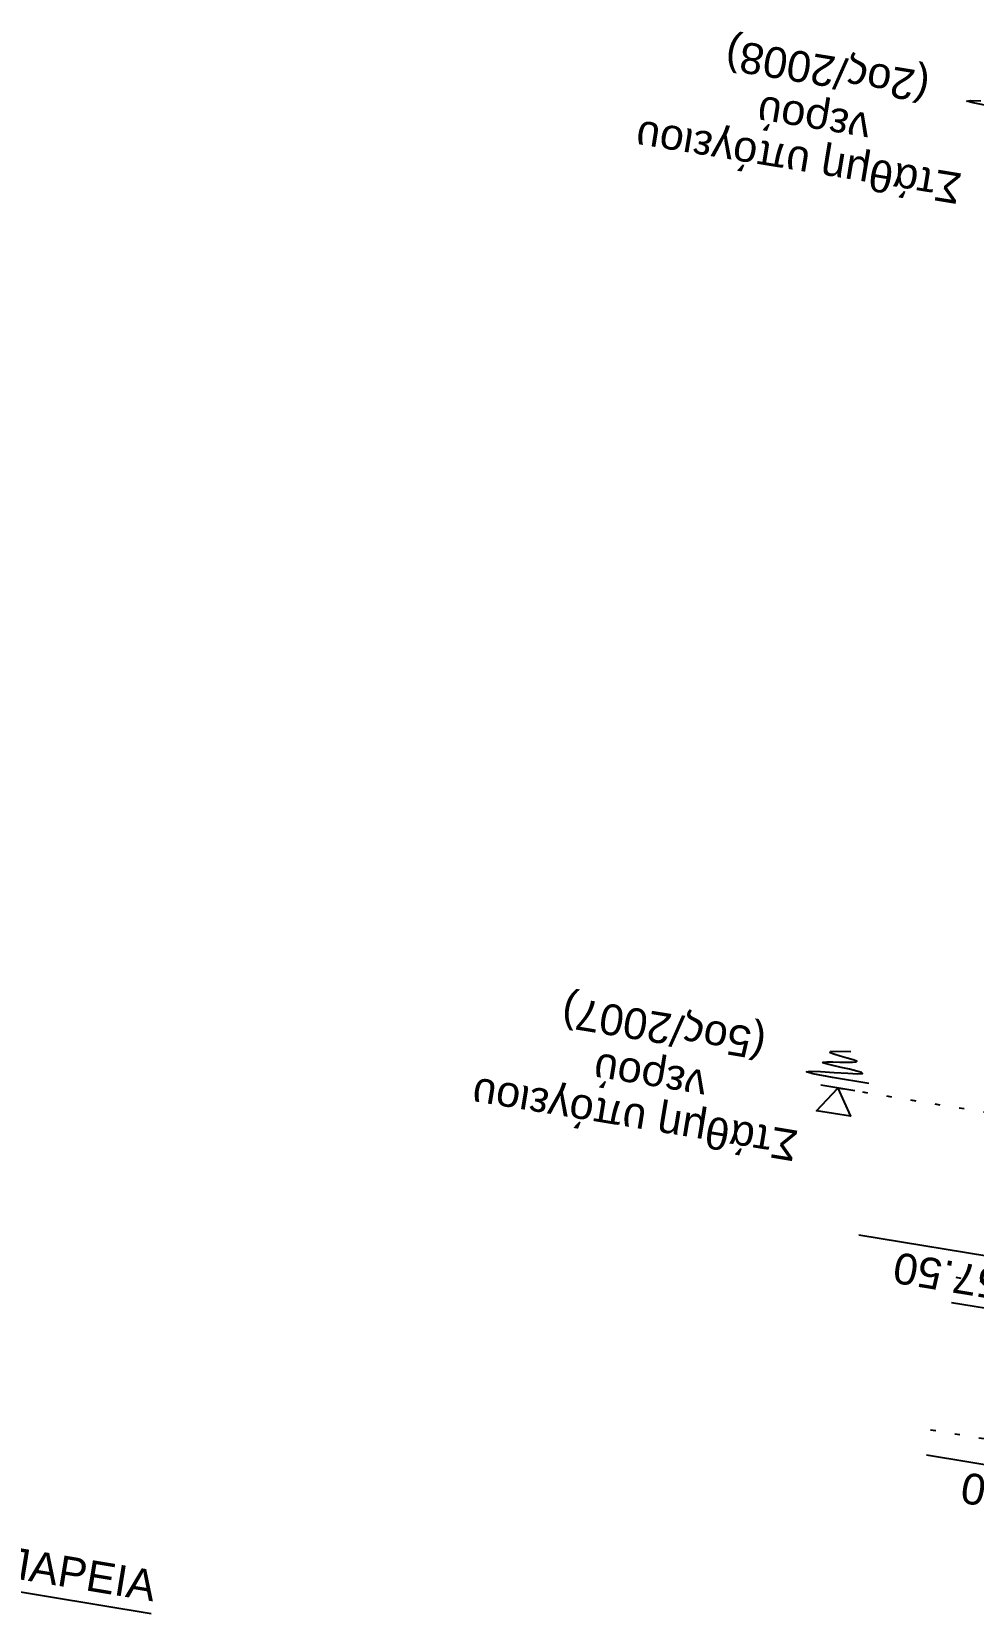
# Model space of a CAD drawing. Header units: metres. Extents: x 93017 to 94633, y 101979 to 102793.
# Drawn here: x 94115 to 94133.29, y 102232.87 to 102263.58 of the extents above; entities that cross this region are included whole.
import ezdxf
from ezdxf.enums import TextEntityAlignment as Align

# ---------------------------------------------------------------- set-up
doc = ezdxf.new("R2010")
doc.units = ezdxf.units.M
doc.header["$LTSCALE"] = 0.75
doc.header["$MEASUREMENT"] = 0
doc.linetypes.add('SDOT1', pattern=[1, 0, -1])
for name, color, linetype in [('A-LEVELS', 2, 'Continuous'), ('OTM Line Dots 0.25', 2, 'SDOT1'), ('OTM Text 0.25', 2, 'Continuous'), ('OTM Title + Pinakida', 7, 'Continuous')]:
    doc.layers.add(name, color=color, linetype=linetype)
doc.layers.add('ΣΥΟ', color=170, linetype='Continuous', lineweight=25)
doc.styles.add('ARIAL', font='ARIAL.TTF')
doc.styles.add('Arial Greek', font='ARIAL.TTF')
doc.styles.add('WG-SIMPL', font='ugsimpl.shx', dxfattribs={"width": 1.05})

# ---------------------------------------------------------------- blocks, each defined once
blk = doc.blocks.new('Level L')
at = {"layer": 'A-LEVELS'}
blk.add_hatch(color=256, dxfattribs=at).paths.add_polyline_path([(0.2499999999785985, 0.2499999999931077), (-1.531930138298776e-11, 1.533351223770296e-11), (-0.250000000018332, 0.2500000000237321)])
for p, q in [((0.2499999999804459, 0.2499999999949694), (-1.750000000050107, 0.2500000001439417)), ((0.2499999999659792, -1.530509052827256e-11), (-0.2500000000309512, 1.531930138298776e-11))]:
    blk.add_line(p, q, dxfattribs=at)
blk.add_lwpolyline([(0.2499999999785985, 0.2499999999931077), (-1.531930138298776e-11, 1.533351223770296e-11), (-0.250000000018332, 0.2500000000237321)], close=True, dxfattribs=at)
at = {"layer": 'A-LEVELS', "style": 'WG-SIMPL', "width": 1.05}
blk.add_attdef('±000.00', (-1.712995793863769, 0.3513423913802569), '', height=0.3, rotation=359.9999998220159, dxfattribs=at)

msp = doc.modelspace()

# ---------------------------------------------------------------- linework, layer by layer
at = {"color": 7, "ltscale": 0.1}
msp.add_line((94068.26878111983, 102240.9669724365), (94117.32199555136, 102232.8690708782), dxfattribs=at)
at = {"layer": 'OTM Line Dots 0.25', "color": 5, "ltscale": 0.5}
msp.add_line((94139.20522336346, 102241.6554728944), (94130.65456282138, 102243.0670502627), dxfattribs=at)
at = {"layer": 'OTM Line Dots 0.25', "ltscale": 0.5}
for p, q in [((94132.94783972543, 102239.3944788997), (94138.67586505994, 102238.4488734828)), ((94132.45920129135, 102236.4345409813), (94138.1872266259, 102235.4889355644))]:
    msp.add_line(p, q, dxfattribs=at)
at = {"layer": 'ΣΥΟ', "color": 170, "ltscale": 0.3}
msp.add_line((94130.9834448123, 102243.0127571033), (94130.32568083041, 102243.121343422), dxfattribs=at)
at = {"layer": 'ΣΥΟ', "color": 130, "ltscale": 0.3}
msp.add_lwpolyline([(94133.66560087775, 102262.1201766751), (94133.28395198178, 102262.1922452783), (94133.16061788087, 102262.2295820857), (94133.231020639, 102262.2406989637), (94133.43058232019, 102262.2341077803)], dxfattribs=at)
at = {"layer": 'ΣΥΟ', "color": 170, "ltscale": 0.3}
msp.add_lwpolyline([(94131.25881871603, 102243.1579530366), (94130.55427708894, 102243.2732653027), (94130.17262819297, 102243.3453339058), (94130.04929409205, 102243.3826707133), (94130.11969685018, 102243.3937875912), (94130.31925853137, 102243.3871964078), (94130.58340119939, 102243.3714090284), (94130.8475469184, 102243.3549373211), (94131.04711775185, 102243.3462931493), (94131.13275863433, 102243.351993057), (94131.11600597778, 102243.3705722641), (94131.02361906478, 102243.3985706673), (94130.88235717759, 102243.4325281609), (94130.71897959843, 102243.4689846402), (94130.56024560954, 102243.5044799997), (94130.43291449342, 102243.5355541354), (94130.36374553226, 102243.5587469418), (94130.37150534011, 102243.5716609251), (94130.44298985678, 102243.5761490287), (94130.55700235421, 102243.5751268091), (94130.69234610444, 102243.5715098238), (94130.8278243788, 102243.5682136258), (94130.94224044922, 102243.5681537717), (94131.01439758745, 102243.5742458171), (94131.02309906499, 102243.5894053158), (94130.95621289825, 102243.6153569659), (94130.83786607941, 102243.6490620155), (94130.70125034511, 102243.6862908547), (94130.57955743257, 102243.7228138758), (94130.50597907793, 102243.754401465), (94130.51370701854, 102243.7768240167), (94130.63593299077, 102243.785851918), (94130.90584873135, 102243.7772555595)], dxfattribs=at)
msp.add_lwpolyline([(94130.65456282138, 102243.0670502626), (94130.9020050733, 102242.5194341169), (94130.24424109141, 102242.6280204356)], close=True, dxfattribs=at)

# ---------------------------------------------------------------- block references
at = {"layer": 'A-LEVELS'}
ref = msp.add_blockref('Level L', (94134.5991597251, 102240.1354071359), dxfattribs=dict(at, xscale=-1.999999999980806, yscale=2, zscale=2, rotation=170.6259288741093))
ref.add_attrib('±000.00', '+57.50', (94134.36039770352, 102239.462627479, 0.00304873563348452), dxfattribs={"height": 0.5999999999999998, "rotation": 170.6259290509277, "style": 'WG-SIMPL', "width": 1.05})
ref = msp.add_blockref('Level L', (94136.40110063029, 102238.8244007266), dxfattribs=dict(at, xscale=-1.999999999980806, yscale=2, zscale=2, rotation=170.6259288741093))
ref.add_attrib('±000.00', '+58.50', (94136.16233860869, 102238.1516210697, 0.00304873563348452), dxfattribs={"height": 0.5999999999999998, "rotation": 170.6259290509277, "style": 'WG-SIMPL', "width": 1.05})
ref = msp.add_blockref('Level L', (94135.91246219624, 102235.8644628082), dxfattribs=dict(at, xscale=-1.999999999980806, yscale=2, zscale=2, rotation=170.6259288741093))
ref.add_attrib('±000.00', '+61.50', (94135.67370017465, 102235.1916831513, 0.00304873563348452), dxfattribs={"height": 0.5999999999999998, "rotation": 170.6259290509277, "style": 'WG-SIMPL', "width": 1.05})

# ---------------------------------------------------------------- texts
at = {"layer": 'OTM Text 0.25', "style": 'ARIAL'}
for s, p in [('(2ος/2008)', (94132.41776661506, 102262.4865106279)), ('νερού', (94131.26485554181, 102261.6830451248)), ('Στάθμη υπόγειου', (94133.0421880177, 102260.5218840083)), ('(5ος/2007)', (94129.23938649989, 102243.9023522467)), ('νερού', (94128.08647542664, 102243.0988867437)), ('Στάθμη υπόγειου', (94129.86380790253, 102241.9377256271))]:
    msp.add_text(s, height=0.599999999999255, rotation=170.6259288732867, dxfattribs=at).set_placement(p, align=Align.MIDDLE_LEFT)
at = {"layer": 'OTM Title + Pinakida', "color": 7, "style": 'Arial Greek'}
msp.add_text('ΑΝΑΠΤΥΓΜΑ ΠΑΣΣΑΛΟΣΤΟΙΧΙΑΣ Ω/Σ, ΜΕΤΡΑ ΠΡΟΣΩΡΙΝΗΣ ΑΝΤΙΣΤΗΡΙΞΗΣ & ΧΩΡΟΘΕΤΗΣΗ ΟΡΓΑΝΩΝ ΓΔΠ - ΝΟΤΙΑ ΠΑΡΕΙΑ', height=0.6000000000000724, rotation=350.6259288742451, dxfattribs=at).set_placement((94092.85526584883, 102237.1448468895), align=Align.CENTER)

doc.saveas('drawing.dxf')
